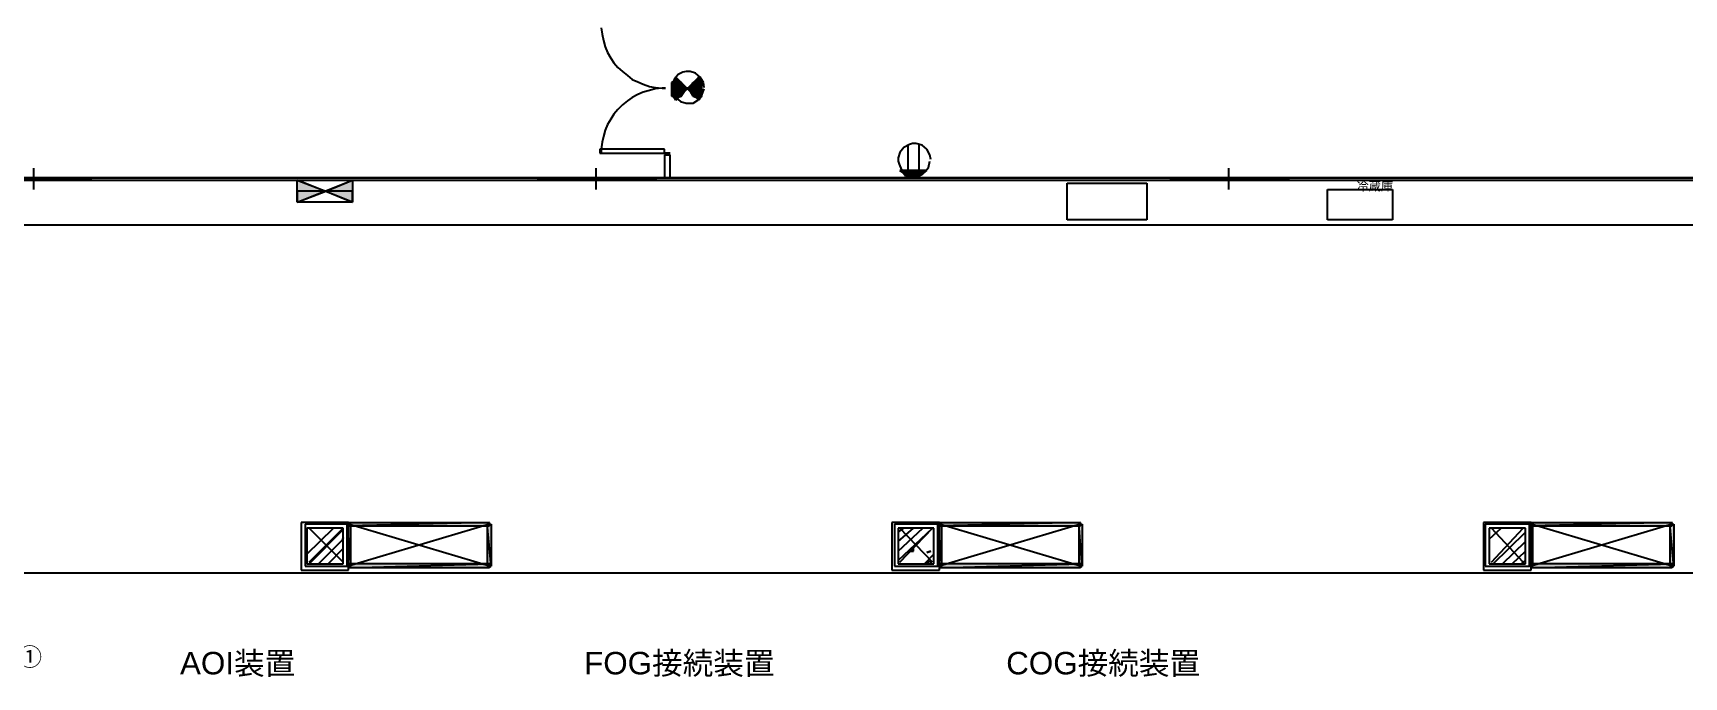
# Model space of a CAD drawing. Header units: millimetres. Extents: x 5 to 415, y 48 to 251.
# Drawn here: x 203.53 to 240.29, y 209.5 to 223.83 of the extents above; entities that cross this region are included whole.
import ezdxf

# ---------------------------------------------------------------- set-up
doc = ezdxf.new("R2010")
doc.units = ezdxf.units.MM
for name, color, linetype in [('H', 7, 'Continuous'), ('P', 7, 'Continuous'), ('T', 7, 'Continuous')]:
    doc.layers.add(name, color=color, linetype=linetype)

msp = doc.modelspace()

# ---------------------------------------------------------------- hatches: boundary and pattern name
at = {"layer": 'H', "linetype": 'Continuous'}
for points in [[(217.805, 222.762), (217.84, 222.85), (217.893, 222.762), (217.805, 222.762)], [(218.317, 222.762), (218.352, 222.85), (218.405, 222.762), (218.317, 222.762)], [(217.752, 222.709), (217.805, 222.762), (217.893, 222.762), (217.981, 222.709), (217.752, 222.709)], [(217.752, 222.638), (217.752, 222.709), (217.981, 222.709), (218.017, 222.638), (217.752, 222.638)], [(217.752, 222.585), (217.752, 222.638), (218.017, 222.638), (218.105, 222.585), (217.752, 222.585)], [(217.752, 222.497), (217.752, 222.585), (218.105, 222.585), (218.017, 222.497), (217.752, 222.497)], [(217.752, 222.426), (217.752, 222.497), (218.017, 222.497), (217.981, 222.426), (217.752, 222.426)], [(218.105, 222.585), (218.193, 222.638), (218.44, 222.638), (218.44, 222.585), (218.105, 222.585)], [(218.193, 222.497), (218.105, 222.585), (218.44, 222.585), (218.44, 222.497), (218.193, 222.497)], [(218.193, 222.638), (218.228, 222.709), (218.44, 222.709), (218.44, 222.638), (218.193, 222.638)], [(218.228, 222.426), (218.193, 222.497), (218.44, 222.497), (218.44, 222.426), (218.228, 222.426)], [(218.228, 222.709), (218.317, 222.762), (218.405, 222.762), (218.44, 222.709), (218.228, 222.709)], [(217.805, 222.373), (217.752, 222.426), (217.981, 222.426), (217.893, 222.373), (217.805, 222.373)], [(217.84, 222.338), (217.805, 222.373), (217.893, 222.373), (217.84, 222.338)], [(218.352, 222.338), (218.317, 222.373), (218.228, 222.426), (218.405, 222.373), (218.352, 222.338)], [(218.405, 222.373), (218.228, 222.426), (218.44, 222.426), (218.405, 222.373)], [(222.885, 220.733), (222.832, 220.768), (223.432, 220.768), (223.397, 220.733), (222.885, 220.733)], [(222.92, 220.68), (222.885, 220.733), (223.397, 220.733), (223.344, 220.68), (222.92, 220.68)], [(222.973, 220.645), (222.92, 220.68), (223.344, 220.68), (223.273, 220.645), (222.973, 220.645)], [(223.097, 220.592), (223.044, 220.645), (223.185, 220.592), (223.097, 220.592)], [(223.185, 220.592), (223.044, 220.645), (223.22, 220.645), (223.185, 220.592)], [(209.427, 220.045), (209.427, 220.557), (210.062, 220.31), (209.427, 220.045)], [(210.644, 220.045), (210.062, 220.31), (210.644, 220.557), (210.644, 220.045)], [(210.52, 211.967), (210.52, 212.901), (210.608, 212.901), (210.608, 211.967), (210.52, 211.967)], [(210.573, 212.848), (210.573, 212.937), (213.695, 212.937), (213.695, 212.848), (210.573, 212.848)], [(213.66, 211.967), (213.66, 212.901), (213.748, 212.901), (213.748, 211.967), (213.66, 211.967)], [(223.696, 211.967), (223.696, 212.901), (223.767, 212.901), (223.767, 211.967), (223.696, 211.967)], [(223.732, 212.848), (223.732, 212.937), (226.871, 212.937), (226.871, 212.848), (223.732, 212.848)], [(226.818, 211.967), (226.818, 212.901), (226.907, 212.901), (226.907, 211.967), (226.818, 211.967)], [(236.855, 211.967), (236.855, 212.901), (236.943, 212.901), (236.943, 211.967), (236.855, 211.967)], [(236.89, 212.848), (236.89, 212.937), (240.03, 212.937), (240.03, 212.848), (236.89, 212.848)], [(239.977, 211.967), (239.977, 212.901), (240.065, 212.901), (240.065, 211.967), (239.977, 211.967)], [(210.573, 211.914), (210.573, 212.002), (213.695, 212.002), (213.695, 211.914), (210.573, 211.914)], [(223.732, 211.914), (223.732, 212.002), (226.871, 212.002), (226.871, 211.914), (223.732, 211.914)], [(236.89, 211.914), (236.89, 212.002), (240.03, 212.002), (240.03, 211.914), (236.89, 211.914)]]:
    msp.add_hatch(color=256, dxfattribs=at).paths.add_polyline_path(points)

# ---------------------------------------------------------------- linework, layer by layer
at = {"layer": 'P'}
for points in [[(216.182, 223.943), (216.2, 223.802)], [(216.2, 223.802), (216.235, 223.661)], [(216.235, 223.661), (216.27, 223.52)], [(216.27, 223.52), (216.323, 223.397)], [(216.323, 223.397), (216.394, 223.273)], [(216.394, 223.273), (216.464, 223.167)], [(216.464, 223.167), (216.553, 223.061)], [(216.553, 223.061), (216.658, 222.973)], [(216.658, 222.973), (216.764, 222.885)], [(216.764, 222.885), (216.87, 222.797)], [(217.893, 222.903), (217.805, 222.797)], [(217.805, 222.762), (217.84, 222.85)], [(218.352, 222.338), (217.84, 222.85)], [(217.84, 222.338), (218.352, 222.85)], [(217.84, 222.85), (217.876, 222.762)], [(217.999, 222.956), (217.893, 222.903)], [(218.07, 222.973), (217.999, 222.956)], [(218.158, 222.973), (218.07, 222.973)], [(218.281, 222.938), (218.158, 222.973)], [(218.387, 222.85), (218.281, 222.938)], [(218.299, 222.762), (218.352, 222.85)], [(218.352, 222.85), (218.387, 222.762)], [(218.458, 222.726), (218.387, 222.85)], [(216.87, 222.797), (216.994, 222.744)], [(216.994, 222.462), (216.87, 222.391)], [(216.994, 222.744), (217.117, 222.691)], [(217.117, 222.515), (216.994, 222.462)], [(217.117, 222.691), (217.258, 222.638)], [(217.258, 222.55), (217.117, 222.515)], [(217.258, 222.638), (217.382, 222.62)], [(217.382, 222.585), (217.258, 222.55)], [(217.382, 222.62), (217.54, 222.603)], [(217.54, 222.603), (217.382, 222.585)], [(217.54, 222.603), (217.611, 222.603)], [(217.611, 222.603), (217.54, 222.603)], [(217.805, 222.797), (217.752, 222.656)], [(217.752, 222.726), (217.805, 222.762)], [(217.964, 222.726), (217.752, 222.726)], [(217.964, 222.726), (217.752, 222.726)], [(217.752, 222.726), (218.017, 222.638)], [(217.752, 222.726), (218.017, 222.638)], [(217.752, 222.638), (217.752, 222.726)], [(217.752, 222.656), (217.752, 222.585)], [(218.017, 222.638), (217.752, 222.638)], [(218.017, 222.638), (217.752, 222.638)], [(217.752, 222.638), (218.087, 222.603)], [(217.752, 222.638), (218.087, 222.603)], [(217.752, 222.603), (217.752, 222.638)], [(218.087, 222.603), (217.752, 222.603)], [(218.087, 222.603), (217.752, 222.603)], [(217.752, 222.603), (218.017, 222.515)], [(217.752, 222.603), (218.017, 222.515)], [(217.752, 222.515), (217.752, 222.603)], [(217.752, 222.585), (217.77, 222.515)], [(218.017, 222.515), (217.752, 222.515)], [(218.017, 222.515), (217.752, 222.515)], [(217.752, 222.515), (217.964, 222.426)], [(217.752, 222.515), (217.964, 222.426)], [(217.752, 222.426), (217.752, 222.515)], [(217.77, 222.515), (217.84, 222.391)], [(217.876, 222.762), (217.805, 222.762)], [(217.876, 222.762), (217.805, 222.762)], [(217.805, 222.762), (217.964, 222.726)], [(217.805, 222.762), (217.964, 222.726)], [(217.964, 222.726), (217.876, 222.762)], [(218.017, 222.638), (217.964, 222.726)], [(217.964, 222.426), (218.017, 222.515)], [(218.087, 222.603), (218.017, 222.638)], [(218.017, 222.515), (218.087, 222.603)], [(218.087, 222.603), (218.175, 222.638)], [(218.422, 222.603), (218.087, 222.603)], [(218.422, 222.603), (218.087, 222.603)], [(218.087, 222.603), (218.422, 222.515)], [(218.087, 222.603), (218.422, 222.515)], [(218.175, 222.515), (218.087, 222.603)], [(218.175, 222.638), (218.228, 222.726)], [(218.422, 222.638), (218.175, 222.638)], [(218.422, 222.638), (218.175, 222.638)], [(218.175, 222.638), (218.422, 222.603)], [(218.175, 222.638), (218.422, 222.603)], [(218.422, 222.515), (218.175, 222.515)], [(218.422, 222.515), (218.175, 222.515)], [(218.175, 222.515), (218.422, 222.426)], [(218.175, 222.515), (218.422, 222.426)], [(218.228, 222.426), (218.175, 222.515)], [(218.228, 222.726), (218.299, 222.762)], [(218.422, 222.726), (218.228, 222.726)], [(218.422, 222.726), (218.228, 222.726)], [(218.228, 222.726), (218.422, 222.638)], [(218.228, 222.726), (218.422, 222.638)], [(218.387, 222.762), (218.299, 222.762)], [(218.387, 222.762), (218.299, 222.762)], [(218.299, 222.762), (218.422, 222.726)], [(218.299, 222.762), (218.422, 222.726)], [(218.422, 222.726), (218.387, 222.762)], [(218.422, 222.638), (218.422, 222.726)], [(218.422, 222.603), (218.422, 222.638)], [(218.422, 222.515), (218.422, 222.603)], [(218.422, 222.444), (218.475, 222.585)], [(218.422, 222.426), (218.422, 222.515)], [(218.475, 222.62), (218.458, 222.726)], [(216.553, 222.127), (216.464, 222.021)], [(216.658, 222.232), (216.553, 222.127)], [(216.764, 222.321), (216.658, 222.232)], [(216.87, 222.391), (216.764, 222.321)], [(217.964, 222.426), (217.752, 222.426)], [(217.964, 222.426), (217.752, 222.426)], [(217.752, 222.426), (217.876, 222.391)], [(217.752, 222.426), (217.876, 222.391)], [(217.805, 222.391), (217.752, 222.426)], [(217.805, 222.391), (217.876, 222.391)], [(217.84, 222.338), (217.805, 222.391)], [(217.876, 222.391), (217.805, 222.391)], [(217.84, 222.391), (217.946, 222.303)], [(217.876, 222.391), (217.84, 222.338)], [(217.876, 222.391), (217.964, 222.426)], [(217.946, 222.303), (218.07, 222.268)], [(218.07, 222.268), (218.158, 222.268)], [(218.158, 222.268), (218.228, 222.268)], [(218.422, 222.426), (218.228, 222.426)], [(218.228, 222.426), (218.299, 222.391)], [(218.387, 222.391), (218.228, 222.426)], [(218.228, 222.426), (218.422, 222.426)], [(218.387, 222.391), (218.228, 222.426)], [(218.228, 222.268), (218.334, 222.338)], [(218.299, 222.391), (218.387, 222.391)], [(218.299, 222.391), (218.387, 222.391)], [(218.352, 222.338), (218.299, 222.391)], [(218.334, 222.338), (218.422, 222.444)], [(218.387, 222.391), (218.352, 222.338)], [(218.422, 222.426), (218.387, 222.391)], [(216.323, 221.791), (216.27, 221.668)], [(216.394, 221.915), (216.323, 221.791)], [(216.464, 222.021), (216.394, 221.915)], [(216.2, 221.403), (216.182, 221.245)], [(216.235, 221.527), (216.2, 221.403)], [(216.27, 221.668), (216.235, 221.527)], [(223.044, 221.35), (222.92, 221.28)], [(223.044, 221.35), (222.92, 221.28)], [(223.114, 221.368), (223.044, 221.35)], [(223.114, 221.368), (223.044, 221.35)], [(223.185, 221.368), (223.114, 221.368)], [(223.185, 221.368), (223.114, 221.368)], [(223.326, 221.333), (223.185, 221.368)], [(223.326, 221.333), (223.185, 221.368)], [(216.147, 221.245), (216.147, 221.156)], [(217.593, 221.245), (216.147, 221.245)], [(217.593, 221.245), (216.147, 221.245)], [(216.147, 221.245), (216.147, 221.156)], [(216.147, 221.156), (217.593, 221.156)], [(216.147, 221.156), (217.593, 221.156)], [(216.182, 221.245), (216.182, 221.174)], [(217.593, 221.156), (217.593, 221.245)], [(217.593, 221.156), (217.593, 221.245)], [(217.717, 221.156), (217.593, 221.156)], [(217.593, 221.121), (217.593, 220.61)], [(217.593, 221.121), (217.593, 220.61)], [(217.717, 221.121), (217.593, 221.121)], [(217.593, 221.121), (217.717, 221.121)], [(217.717, 221.121), (217.593, 221.121)], [(217.593, 221.121), (217.717, 221.121)], [(217.717, 221.121), (217.593, 221.121)], [(217.593, 221.121), (217.717, 221.121)], [(217.593, 221.121), (217.717, 221.121)], [(217.717, 220.61), (217.717, 221.121)], [(217.717, 220.61), (217.717, 221.121)], [(222.832, 221.174), (222.797, 221.051)], [(222.832, 221.174), (222.797, 221.051)], [(222.797, 221.051), (222.797, 220.98)], [(222.797, 221.051), (222.797, 220.98)], [(222.797, 220.98), (222.814, 220.909)], [(222.797, 220.98), (222.814, 220.909)], [(222.92, 221.28), (222.832, 221.174)], [(222.92, 221.28), (222.832, 221.174)], [(223.008, 221.333), (223.008, 220.768)], [(223.255, 221.333), (223.255, 220.768)], [(223.432, 221.245), (223.326, 221.333)], [(223.432, 221.245), (223.326, 221.333)], [(223.502, 221.121), (223.432, 221.245)], [(223.502, 221.121), (223.432, 221.245)], [(223.467, 220.839), (223.502, 220.98)], [(223.467, 220.839), (223.502, 220.98)], [(223.52, 221.015), (223.502, 221.121)], [(223.52, 221.015), (223.502, 221.121)], [(29.704, 220.61), (308.134, 220.61)], [(202.212, 220.61), (204.84, 220.61)], [(204.84, 220.61), (202.212, 220.61)], [(202.212, 220.61), (204.84, 220.61)], [(204.84, 220.557), (202.212, 220.61)], [(204.805, 220.61), (202.265, 220.61)], [(203.535, 220.821), (203.535, 220.345)], [(214.753, 220.61), (204.84, 220.61)], [(214.753, 220.61), (217.417, 220.61)], [(217.417, 220.61), (214.753, 220.61)], [(217.417, 220.557), (214.753, 220.61)], [(217.329, 220.61), (214.789, 220.61)], [(216.059, 220.821), (216.059, 220.345)], [(228.847, 220.61), (217.417, 220.61)], [(222.814, 220.909), (222.867, 220.786)], [(222.814, 220.909), (222.867, 220.786)], [(223.432, 220.768), (222.832, 220.768)], [(222.832, 220.768), (222.832, 220.768)], [(222.832, 220.768), (223.432, 220.768)], [(223.432, 220.768), (222.832, 220.768)], [(222.832, 220.768), (223.379, 220.733)], [(222.832, 220.768), (223.379, 220.733)], [(222.885, 220.733), (222.832, 220.768)], [(223.432, 220.768), (222.832, 220.768)], [(222.85, 220.821), (222.938, 220.715)], [(222.867, 220.786), (222.973, 220.698)], [(222.867, 220.786), (222.973, 220.698)], [(223.379, 220.733), (222.885, 220.733)], [(223.379, 220.733), (222.885, 220.733)], [(222.885, 220.733), (223.379, 220.733)], [(222.885, 220.733), (223.379, 220.733)], [(223.379, 220.733), (222.885, 220.733)], [(223.379, 220.733), (222.885, 220.733)], [(222.885, 220.733), (223.344, 220.698)], [(222.885, 220.733), (223.344, 220.698)], [(222.92, 220.698), (222.885, 220.733)], [(223.344, 220.698), (222.92, 220.698)], [(223.344, 220.698), (222.92, 220.698)], [(222.92, 220.698), (223.344, 220.698)], [(222.92, 220.698), (223.344, 220.698)], [(223.344, 220.698), (222.92, 220.698)], [(223.344, 220.698), (222.92, 220.698)], [(222.92, 220.698), (223.255, 220.645)], [(222.92, 220.698), (223.255, 220.645)], [(222.956, 220.645), (222.92, 220.698)], [(222.938, 220.715), (223.026, 220.68)], [(223.255, 220.645), (222.956, 220.645)], [(223.255, 220.645), (222.956, 220.645)], [(222.956, 220.645), (223.255, 220.645)], [(222.956, 220.645), (223.255, 220.645)], [(223.255, 220.645), (222.956, 220.645)], [(223.255, 220.645), (222.956, 220.645)], [(222.956, 220.645), (223.22, 220.645)], [(222.956, 220.645), (223.22, 220.645)], [(223.044, 220.645), (222.956, 220.645)], [(222.973, 220.698), (223.114, 220.645)], [(222.973, 220.698), (223.114, 220.645)], [(223.026, 220.68), (223.114, 220.645)], [(223.22, 220.645), (223.044, 220.645)], [(223.22, 220.645), (223.044, 220.645)], [(223.044, 220.645), (223.22, 220.645)], [(223.044, 220.645), (223.22, 220.645)], [(223.22, 220.645), (223.044, 220.645)], [(223.097, 220.61), (223.044, 220.645)], [(223.044, 220.645), (223.167, 220.61)], [(223.044, 220.645), (223.22, 220.645)], [(223.167, 220.61), (223.044, 220.645)], [(223.167, 220.61), (223.097, 220.61)], [(223.097, 220.61), (223.167, 220.61)], [(223.167, 220.61), (223.097, 220.61)], [(223.114, 220.645), (223.185, 220.645)], [(223.114, 220.645), (223.185, 220.645)], [(223.114, 220.645), (223.203, 220.645)], [(223.22, 220.645), (223.167, 220.61)], [(223.185, 220.645), (223.255, 220.663)], [(223.185, 220.645), (223.255, 220.663)], [(223.203, 220.645), (223.291, 220.68)], [(223.22, 220.645), (223.255, 220.645)], [(223.22, 220.645), (223.22, 220.645)], [(223.22, 220.645), (223.22, 220.645)], [(223.255, 220.663), (223.379, 220.733)], [(223.255, 220.663), (223.379, 220.733)], [(223.255, 220.645), (223.344, 220.698)], [(223.255, 220.645), (223.255, 220.645)], [(223.255, 220.645), (223.255, 220.645)], [(223.291, 220.68), (223.361, 220.715)], [(223.344, 220.698), (223.379, 220.733)], [(223.344, 220.698), (223.344, 220.698)], [(223.344, 220.698), (223.344, 220.698)], [(223.361, 220.715), (223.432, 220.786)], [(223.379, 220.733), (223.467, 220.839)], [(223.379, 220.733), (223.467, 220.839)], [(223.379, 220.733), (223.432, 220.768)], [(223.379, 220.733), (223.379, 220.733)], [(223.379, 220.733), (223.379, 220.733)], [(228.847, 220.61), (231.51, 220.61)], [(231.51, 220.61), (228.847, 220.61)], [(228.847, 220.61), (231.51, 220.61)], [(231.51, 220.557), (228.847, 220.61)], [(231.422, 220.61), (228.935, 220.61)], [(230.152, 220.821), (230.152, 220.345)], [(241.371, 220.61), (231.51, 220.61)], [(204.84, 220.557), (202.212, 220.557)], [(202.212, 220.557), (204.84, 220.557)], [(204.84, 220.557), (202.212, 220.557)], [(202.212, 220.557), (204.84, 220.557)], [(204.84, 220.557), (214.753, 220.557)], [(209.409, 220.557), (210.044, 220.31)], [(209.409, 220.31), (209.409, 220.557)], [(209.409, 220.557), (210.644, 220.557)], [(209.409, 220.063), (209.409, 220.557)], [(210.644, 220.063), (209.409, 220.557)], [(209.409, 220.063), (210.644, 220.557)], [(210.044, 220.31), (209.409, 220.31)], [(210.044, 220.31), (209.409, 220.31)], [(209.409, 220.31), (209.409, 220.063)], [(209.409, 220.063), (210.044, 220.31)], [(210.044, 220.31), (210.644, 220.557)], [(210.644, 220.31), (210.044, 220.31)], [(210.644, 220.31), (210.044, 220.31)], [(210.044, 220.31), (210.644, 220.063)], [(210.644, 220.557), (210.644, 220.31)], [(210.644, 220.557), (210.644, 220.063)], [(210.644, 220.063), (210.644, 220.31)], [(217.417, 220.557), (214.753, 220.557)], [(214.753, 220.557), (217.417, 220.557)], [(214.753, 220.557), (217.417, 220.557)], [(217.417, 220.557), (228.847, 220.557)], [(226.554, 219.675), (226.554, 220.486)], [(226.554, 220.486), (228.335, 220.486)], [(228.335, 220.486), (228.335, 219.675)], [(231.51, 220.557), (228.847, 220.557)], [(228.847, 220.557), (231.51, 220.557)], [(231.51, 220.557), (228.847, 220.557)], [(228.847, 220.557), (231.51, 220.557)], [(231.51, 220.557), (241.371, 220.557)], [(232.357, 219.675), (232.357, 220.345)], [(232.357, 220.345), (233.803, 220.345)], [(232.357, 219.675), (232.357, 220.345)], [(232.357, 220.345), (233.803, 220.345)], [(233.803, 220.345), (233.803, 219.675)], [(233.803, 220.345), (233.803, 219.675)], [(210.644, 220.063), (209.409, 220.063)], [(358.599, 219.551), (115.094, 219.551)], [(228.335, 219.675), (226.554, 219.675)], [(233.803, 219.675), (232.357, 219.675)], [(233.803, 219.675), (232.357, 219.675)], [(209.497, 212.937), (209.497, 211.878)], [(210.555, 212.937), (209.497, 212.937)], [(209.585, 212.901), (209.585, 211.967)], [(210.52, 212.901), (209.585, 212.901)], [(210.52, 211.967), (210.52, 212.901)], [(210.608, 212.901), (210.52, 212.901)], [(210.52, 212.901), (210.608, 211.967)], [(210.52, 212.901), (210.608, 211.967)], [(210.52, 211.967), (210.52, 212.901)], [(210.555, 211.878), (210.555, 212.937)], [(213.695, 212.937), (210.555, 212.866)], [(213.695, 212.937), (210.555, 212.866)], [(210.555, 212.866), (210.555, 212.937)], [(210.555, 212.937), (213.695, 212.937)], [(213.695, 212.901), (210.555, 211.967)], [(213.695, 211.967), (210.555, 212.901)], [(210.608, 211.967), (210.608, 212.901)], [(213.73, 211.967), (213.642, 212.901)], [(213.642, 212.901), (213.642, 211.967)], [(213.73, 211.967), (213.642, 212.901)], [(213.642, 212.901), (213.73, 212.901)], [(213.695, 212.866), (213.695, 212.937)], [(213.73, 212.901), (213.73, 211.967)], [(222.656, 212.937), (222.656, 211.878)], [(223.714, 212.937), (222.656, 212.937)], [(222.709, 212.901), (222.709, 211.967)], [(223.679, 212.901), (222.709, 212.901)], [(223.679, 211.967), (223.679, 212.901)], [(223.767, 212.901), (223.679, 212.901)], [(223.679, 212.901), (223.767, 211.967)], [(223.679, 212.901), (223.767, 211.967)], [(223.679, 211.967), (223.679, 212.901)], [(223.714, 211.878), (223.714, 212.937)], [(226.854, 212.937), (223.714, 212.866)], [(226.854, 212.937), (223.714, 212.866)], [(223.714, 212.866), (223.714, 212.937)], [(223.714, 212.937), (226.854, 212.937)], [(226.854, 212.901), (223.714, 211.967)], [(226.854, 211.967), (223.714, 212.901)], [(223.767, 211.967), (223.767, 212.901)], [(226.889, 211.967), (226.818, 212.901)], [(226.818, 212.901), (226.818, 211.967)], [(226.889, 211.967), (226.818, 212.901)], [(226.818, 212.901), (226.889, 212.901)], [(226.854, 212.866), (226.854, 212.937)], [(226.889, 212.901), (226.889, 211.967)], [(235.832, 212.937), (235.832, 211.878)], [(236.89, 212.937), (235.832, 212.937)], [(235.867, 212.901), (235.867, 211.967)], [(236.855, 212.901), (235.867, 212.901)], [(236.855, 211.967), (236.855, 212.901)], [(236.926, 212.901), (236.855, 212.901)], [(236.855, 212.901), (236.926, 211.967)], [(236.855, 212.901), (236.926, 211.967)], [(236.855, 211.967), (236.855, 212.901)], [(236.89, 211.878), (236.89, 212.937)], [(240.03, 212.937), (236.89, 212.866)], [(240.03, 212.937), (236.89, 212.866)], [(236.89, 212.866), (236.89, 212.937)], [(236.89, 212.937), (240.03, 212.937)], [(240.03, 212.901), (236.89, 211.967)], [(240.03, 211.967), (236.89, 212.901)], [(236.926, 211.967), (236.926, 212.901)], [(240.065, 211.967), (239.977, 212.901)], [(239.977, 212.901), (239.977, 211.967)], [(240.065, 211.967), (239.977, 212.901)], [(239.977, 212.901), (240.065, 212.901)], [(240.03, 212.866), (240.03, 212.937)], [(240.065, 212.901), (240.065, 211.967)], [(209.621, 212.231), (210.22, 212.813)], [(209.621, 212.813), (209.621, 212.019)], [(210.432, 212.813), (209.621, 212.813)], [(210.432, 212.055), (209.673, 212.813)], [(209.673, 212.055), (210.432, 212.813)], [(209.673, 212.019), (210.432, 212.778)], [(209.885, 212.019), (210.432, 212.566)], [(210.432, 212.602), (210.397, 212.513)], [(210.432, 212.019), (210.432, 212.813)], [(210.555, 212.866), (213.695, 212.866)], [(222.797, 212.725), (222.92, 212.813)], [(222.797, 212.513), (223.132, 212.813)], [(222.797, 212.302), (223.344, 212.813)], [(222.797, 212.09), (223.555, 212.813)], [(222.797, 212.813), (222.797, 212.019)], [(223.591, 212.813), (222.797, 212.813)], [(223.555, 212.055), (222.832, 212.813)], [(222.832, 212.055), (223.555, 212.813)], [(223.591, 212.019), (223.591, 212.813)], [(223.714, 212.866), (226.854, 212.866)], [(235.955, 212.566), (236.22, 212.813)], [(235.955, 212.813), (235.955, 212.019)], [(236.767, 212.813), (235.955, 212.813)], [(236.714, 212.055), (236.008, 212.813)], [(236.008, 212.055), (236.714, 212.813)], [(236.044, 212.019), (236.767, 212.725)], [(236.767, 212.019), (236.767, 212.813)], [(236.89, 212.866), (240.03, 212.866)], [(210.097, 212.019), (210.432, 212.355)], [(223.132, 212.39), (223.044, 212.302)], [(223.044, 212.302), (223.132, 212.302)], [(223.132, 212.302), (223.132, 212.39)], [(223.379, 212.019), (223.591, 212.231)], [(223.52, 212.302), (223.432, 212.266)], [(223.432, 212.266), (223.52, 212.302)], [(236.255, 212.019), (236.767, 212.513)], [(236.467, 212.019), (236.767, 212.302)], [(327.995, 211.808), (115.094, 211.808)], [(209.497, 211.878), (210.555, 211.878)], [(209.585, 211.967), (210.52, 211.967)], [(209.621, 212.019), (210.432, 212.019)], [(210.608, 211.967), (210.52, 211.967)], [(210.555, 212.019), (210.555, 211.931)], [(210.555, 211.931), (213.695, 212.019)], [(213.695, 212.019), (210.555, 212.019)], [(210.555, 211.931), (213.695, 212.019)], [(213.695, 211.931), (210.555, 211.931)], [(213.642, 211.967), (213.73, 211.967)], [(213.695, 212.019), (213.695, 211.931)], [(222.656, 211.878), (223.714, 211.878)], [(222.709, 211.967), (223.679, 211.967)], [(222.797, 212.019), (223.591, 212.019)], [(223.432, 212.019), (223.52, 212.09)], [(223.52, 212.09), (223.52, 212.019)], [(223.767, 211.967), (223.679, 211.967)], [(223.714, 212.019), (223.714, 211.931)], [(223.714, 211.931), (226.854, 212.019)], [(226.854, 212.019), (223.714, 212.019)], [(223.714, 211.931), (226.854, 212.019)], [(226.854, 211.931), (223.714, 211.931)], [(226.818, 211.967), (226.889, 211.967)], [(226.854, 212.019), (226.854, 211.931)], [(235.832, 211.878), (236.89, 211.878)], [(235.867, 211.967), (236.855, 211.967)], [(235.955, 212.019), (236.767, 212.019)], [(236.679, 212.019), (236.767, 212.09)], [(236.926, 211.967), (236.855, 211.967)], [(236.89, 212.019), (236.89, 211.931)], [(236.89, 211.931), (240.03, 212.019)], [(240.03, 212.019), (236.89, 212.019)], [(236.89, 211.931), (240.03, 212.019)], [(240.03, 211.931), (236.89, 211.931)], [(239.977, 211.967), (240.065, 211.967)], [(240.03, 212.019), (240.03, 211.931)]]:
    msp.add_lwpolyline(points, dxfattribs=at)

# ---------------------------------------------------------------- texts
at = {"layer": 'T', "attachment_point": 7}
for s, insert, char_height in [('{\\fArial|b0|i0|c0|p18;冷蔵庫}', (233, 220.3), 0.2), ('{\\fArial|b0|i0|c0|p18;コンベア①}', (201, 209.7), 0.4), ('{\\fArial|b0|i0|c0|p18;AOI装置}', (206.8, 209.5), 0.5), ('{\\fArial|b0|i0|c0|p18;FOG接続装置}', (215.8, 209.5), 0.5), ('{\\fArial|b0|i0|c0|p18;COG接続装置}', (225.2, 209.5), 0.5)]:
    msp.add_mtext(s, dxfattribs=dict(at, insert=insert, char_height=char_height))

doc.saveas('drawing.dxf')
